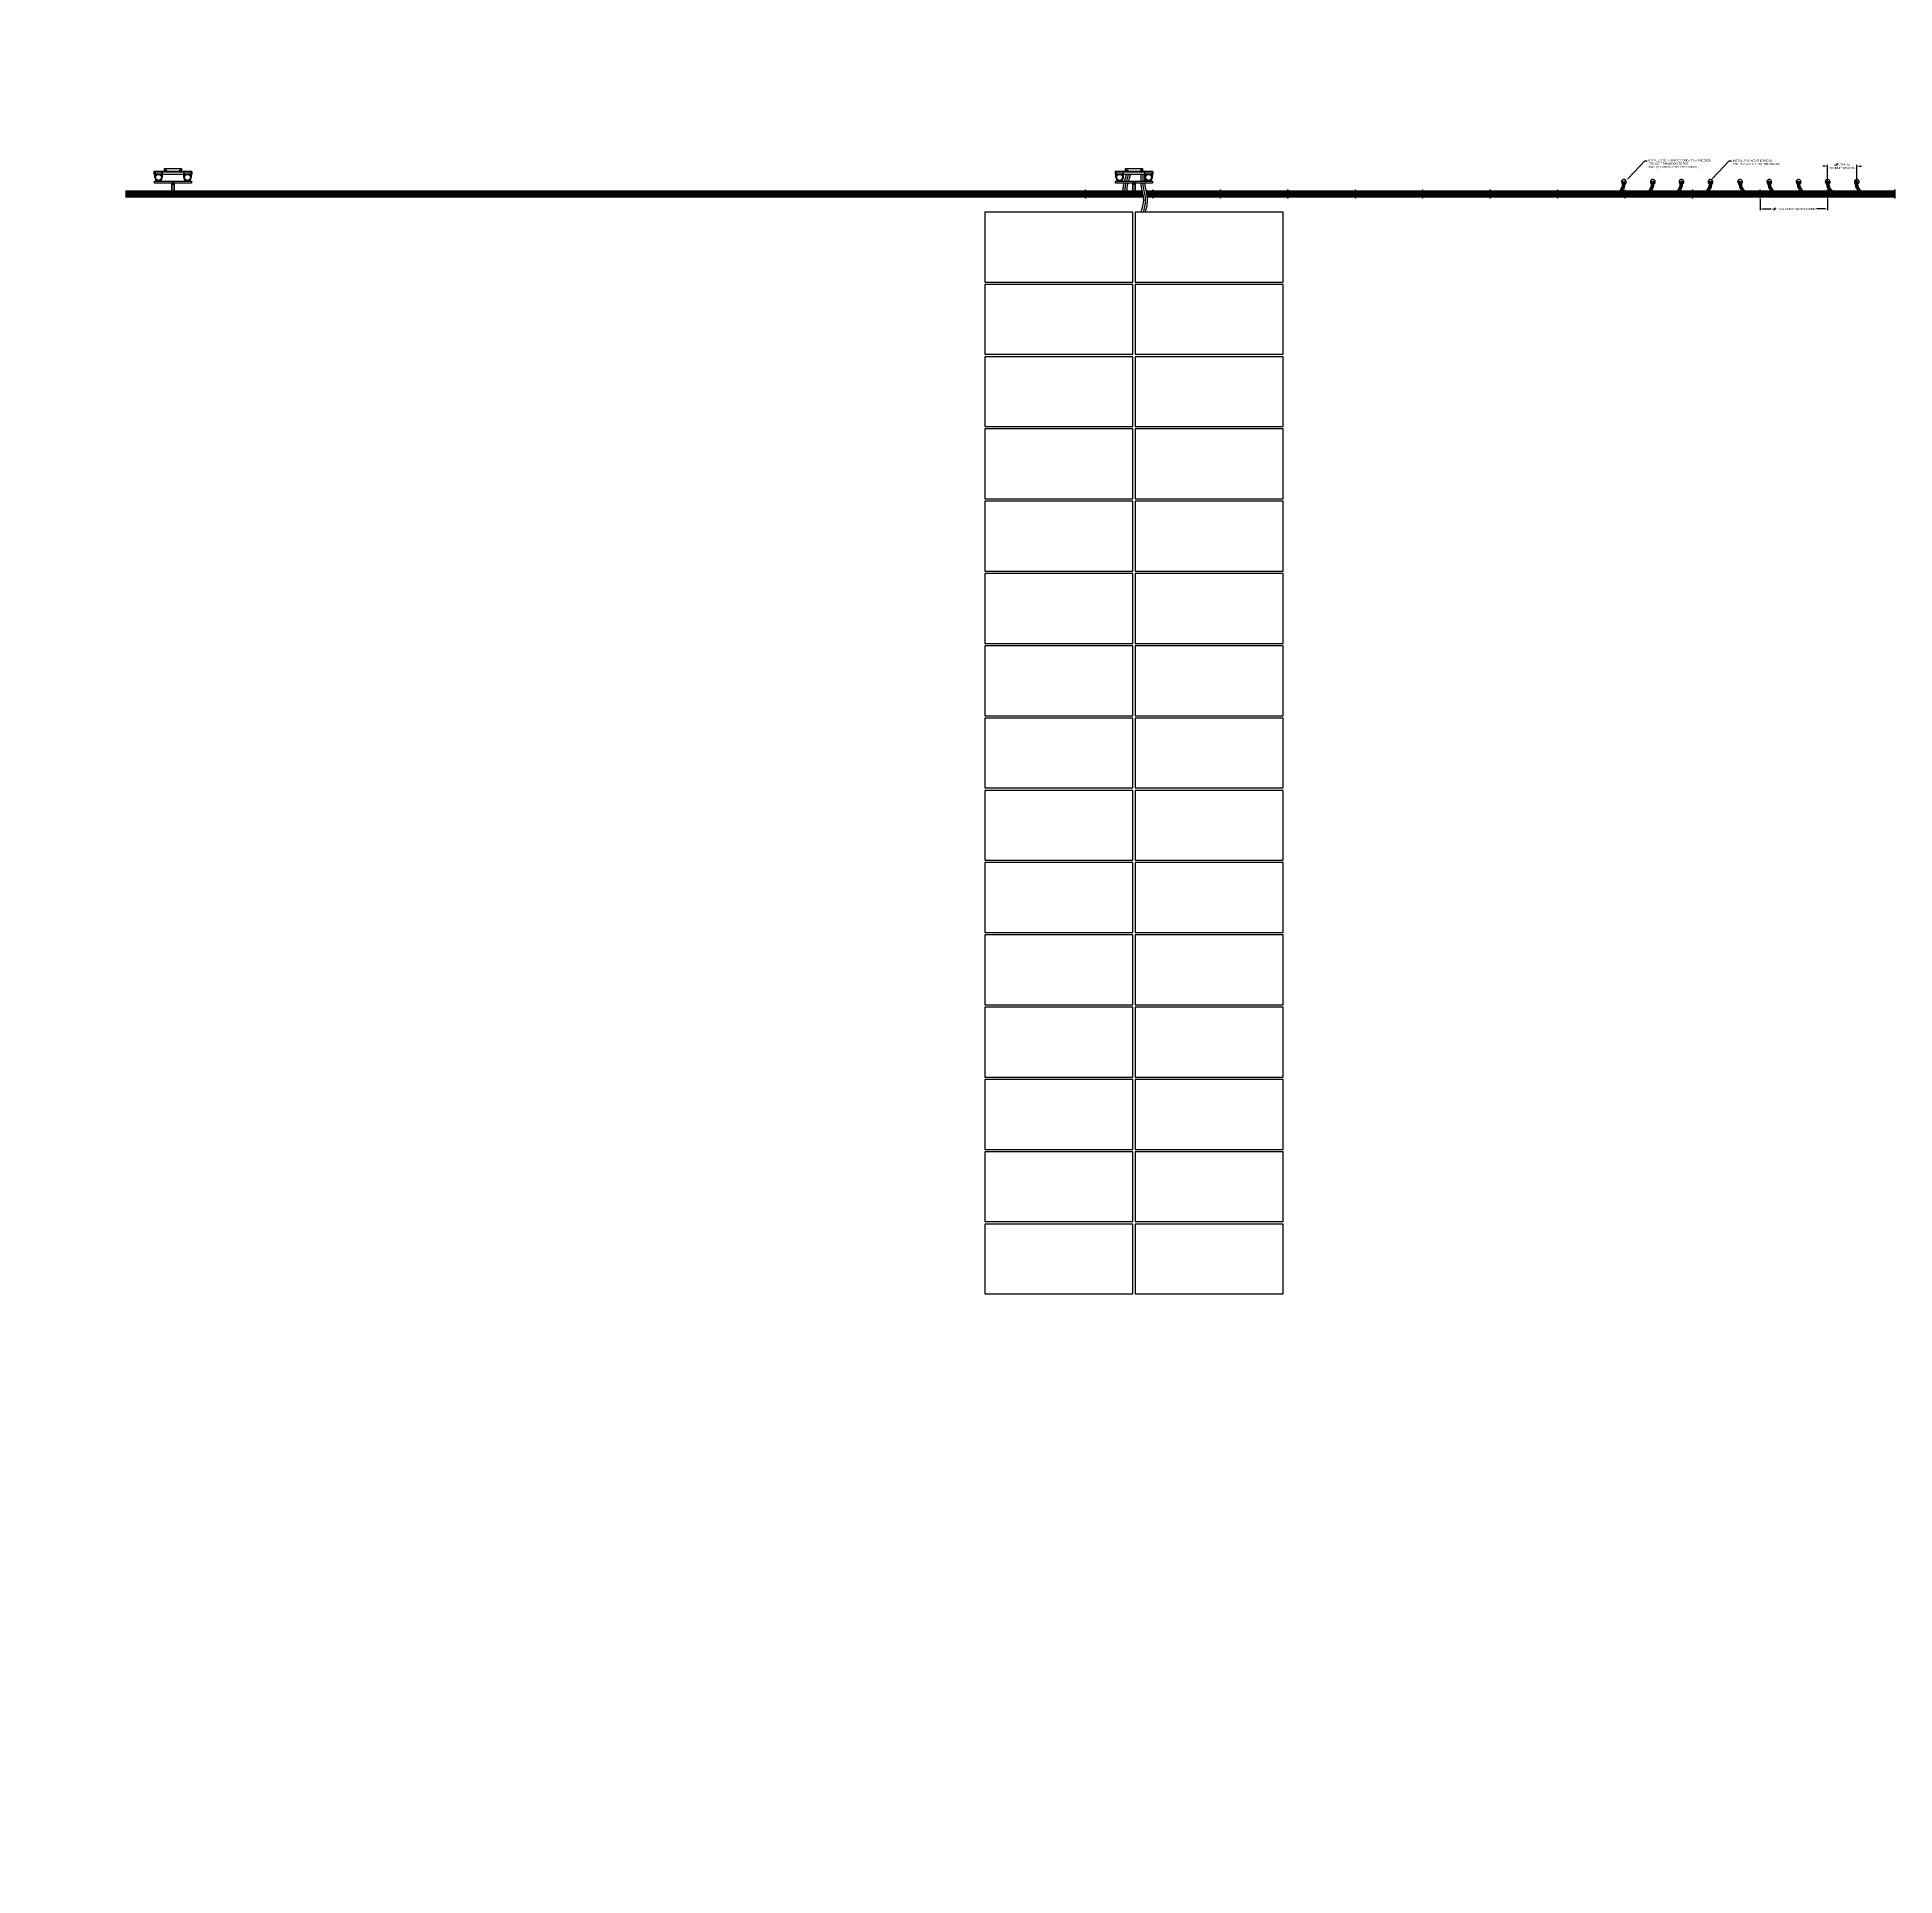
# Model space of a CAD drawing. Header units: inches. Extents: x -1851 to 6314, y -1304 to 4687.
# Drawn here: x 4291.8 to 4388.2, y 1805.8 to 1901.2 of the extents above; entities that cross this region are included whole.
import ezdxf
from ezdxf import colors
from ezdxf.entities.mleader import LeaderData, LeaderLine
from ezdxf.math import Vec2, Vec3

# ---------------------------------------------------------------- set-up
doc = ezdxf.new("R2010")
doc.units = ezdxf.units.IN
doc.header["$MEASUREMENT"] = 0
doc.linetypes.add('HIDDEN2', pattern=[0.1875, 0.125, -0.0625])
for name, color, linetype in [('DC STRING CABLES', 30, 'Continuous'), ('E-ARRY-TABL', 9, 'Continuous'), ('E-CABL-UG2', 142, 'Continuous'), ('E-COMB-BOX', 41, 'Continuous'), ('E-DETL-CAB', 1, 'Continuous'), ('E-DETL-DF', 6, 'Continuous'), ('G-ANNO-TEXT', 1, 'Continuous'), ('S-BEAM', 7, 'Continuous'), ('S-BOLT', 93, 'Continuous'), ('S-STEL-ANGL', 3, 'Continuous'), ('WIRE MANAGEMENT', 4, 'Continuous'), ('XREF', 7, 'Continuous')]:
    doc.layers.add(name, color=color, linetype=linetype)
doc.layers.add('G-ANNO-NONPLOT', color=181, linetype='Continuous', plot=False)
doc.layers.add('PDF3_S-POST', color=7, linetype='Continuous', true_color=0x4c4c4c)
doc.styles.add('NEI-A', font='arial.ttf')
doc.dimstyles.new('NEI-A', dxfattribs={"dimtxt": 0.1, "dimasz": 0.125, "dimexe": 0.0625, "dimexo": 0.0625, "dimgap": 0.0625, "dimtad": 0, "dimtih": 1, "dimtoh": 1, "dimdec": 4, "dimzin": 3, "dimdsep": 46, "dimlunit": 4, "dimtxsty": 'NEI-A', "dimcen": 0, "dimadec": 0, "dimazin": 0, "dimtfac": 0.75, "dimtdec": 4, "dimtofl": 0, "dimtmove": 0, "dimatfit": 3, "dimfxl": 1, "dimfrac": 1, "dimtolj": 1, "dimtzin": 0, "dimarcsym": 0})

# ---------------------------------------------------------------- blocks, each defined once
blk = doc.blocks.new('BracketAngle_BottomView')
for p, q in [((81.5, 214.5), (70.5, 214.5)), ((72.4, 214.5), (72.4, 214.4)), ((74.4, 214.5), (74.4, 214.4)), ((77.7, 214.5), (77.7, 214.4)), ((79.7, 214.5), (79.7, 214.4))]:
    blk.add_line(p, q)
for points in [[(70.5, 216.4), (81.5, 216.4), (81.5, 214.4), (70.5, 214.4)], [(71.7, 215.7), (71.9, 215.4), (71.7, 215.1), (71.4, 215.1), (71.2, 215.4), (71.4, 215.7)], [(80.4, 215.7), (80.2, 215.4), (80.4, 215.1), (80.7, 215.1), (80.9, 215.4), (80.7, 215.7)]]:
    blk.add_lwpolyline(points, close=True)
for centre in [(71.5, 215.4), (80.5, 215.4)]:
    blk.add_circle(centre, 0.2)
blk = doc.blocks.new('DCCB_PIPE')
at = {"layer": 'E-COMB-BOX', "const_width": 0.05}
for points in [[(1892285.8, 210591.8), (1892285.8, 210582.8), (1892309.8, 210582.8), (1892309.8, 210591.8)], [(1892309.8, 210591.8), (1892285.8, 210591.8)], [(1892285.8, 210583.8), (1892309.8, 210583.8)]]:
    blk.add_lwpolyline(points, dxfattribs=at)
at = {"layer": 'S-BEAM'}
for centre, radius in [((1892288.5, 210595.6), 2), ((1892288.5, 210595.6), 1.9), ((1892307.1, 210595.6), 2), ((1892307.1, 210595.6), 1.9)]:
    blk.add_circle(centre, radius, dxfattribs=at)
at = {"layer": 'S-BOLT'}
for p, q in [((1892286, 210595.7), (1892286, 210594.2)), ((1892286, 210593.6), (1892286, 210593)), ((1892286.1, 210593.4), (1892286.1, 210593.2)), ((1892286.3, 210593.4), (1892286.3, 210593.2)), ((1892286.4, 210595.7), (1892286.4, 210594.2)), ((1892286.4, 210593.6), (1892286.4, 210593)), ((1892290.5, 210595.6), (1892290.5, 210593)), ((1892290.6, 210593.4), (1892290.6, 210593.2)), ((1892290.8, 210593.4), (1892290.8, 210593.2)), ((1892290.9, 210595.6), (1892290.9, 210593.6)), ((1892290.9, 210593.6), (1892290.9, 210593)), ((1892304.6, 210595.7), (1892304.6, 210594.2)), ((1892304.6, 210593.6), (1892304.6, 210593)), ((1892304.7, 210593.4), (1892304.7, 210593.2)), ((1892304.9, 210593.4), (1892304.9, 210593.2)), ((1892305, 210595.7), (1892305, 210594.2)), ((1892305, 210593.6), (1892305, 210593)), ((1892309.1, 210595.6), (1892309.1, 210593)), ((1892309.2, 210593.4), (1892309.2, 210593.2)), ((1892309.4, 210593.4), (1892309.4, 210593.2)), ((1892309.5, 210595.6), (1892309.5, 210593.6)), ((1892309.5, 210593.6), (1892309.5, 210593))]:
    blk.add_line(p, q, dxfattribs=at)
at = {"layer": 'S-BOLT', "linetype": 'HIDDEN2'}
for p, q in [((1892286, 210593.6), (1892286, 210594.2)), ((1892286.4, 210593.6), (1892286.4, 210594.2)), ((1892290.9, 210593.7), (1892290.9, 210594.2)), ((1892304.6, 210593.6), (1892304.6, 210594.2)), ((1892305, 210593.6), (1892305, 210594.2)), ((1892309.5, 210593.7), (1892309.5, 210594.2))]:
    blk.add_line(p, q, dxfattribs=at)
at = {"layer": 'S-BOLT', "flags": 128}
for points in [[(1892286.5, 210593.2), (1892286.5, 210593.4), (1892286, 210593.4), (1892286, 210593.2)], [(1892286, 210593.2), (1892286.5, 210593.2)], [(1892286, 210593), (1892286.4, 210593)], [(1892291, 210593.2), (1892291, 210593.4), (1892290.5, 210593.4), (1892290.5, 210593.2)], [(1892290.5, 210593.2), (1892291, 210593.2)], [(1892290.5, 210593), (1892290.9, 210593)], [(1892305.1, 210593.2), (1892305.1, 210593.4), (1892304.6, 210593.4), (1892304.6, 210593.2)], [(1892304.6, 210593.2), (1892305.1, 210593.2)], [(1892304.6, 210593), (1892305, 210593)], [(1892309.6, 210593.2), (1892309.6, 210593.4), (1892309.1, 210593.4), (1892309.1, 210593.2)], [(1892309.1, 210593.2), (1892309.6, 210593.2)], [(1892309.1, 210593), (1892309.5, 210593)]]:
    blk.add_lwpolyline(points, dxfattribs=at)
at = {"layer": 'S-BOLT'}
blk.add_lwpolyline([(1892294.8, 210591.8), (1892296.4, 210591.8)], dxfattribs=at)
for centre, radius, start, end in [((1892288.5, 210595.6), 2.44, 1.5245, 175.6662), ((1892288.5, 210595.6), 2.06, 0.8762, 177.7141), ((1892307.1, 210595.6), 2.44, 1.5245, 175.6662), ((1892307.1, 210595.6), 2.06, 0.8762, 177.7141)]:
    blk.add_arc(centre, radius, start, end, dxfattribs=at)
at = {"layer": 'S-STEL-ANGL'}
for p, q in [((1892285.7, 210592.2), (1892288.4, 210592.2)), ((1892288.8, 210592.2), (1892292.9, 210592.2)), ((1892293.3, 210592.2), (1892310, 210592.2))]:
    blk.add_line(p, q, dxfattribs=at)
at = {"layer": 'S-STEL-ANGL', "linetype": 'HIDDEN2'}
for p, q in [((1892286.4, 210593.6), (1892286, 210593.6)), ((1892288.8, 210592.2), (1892288.4, 210592.2)), ((1892288.8, 210591.9), (1892288.4, 210591.9)), ((1892290.9, 210593.6), (1892290.5, 210593.6)), ((1892293.3, 210592.2), (1892292.9, 210592.2)), ((1892293.3, 210591.9), (1892292.9, 210591.9)), ((1892305, 210593.6), (1892304.6, 210593.6)), ((1892309.5, 210593.6), (1892309.1, 210593.6))]:
    blk.add_line(p, q, dxfattribs=at)
at = {"layer": 'S-STEL-ANGL'}
for points in [[(1892288.4, 210593.6), (1892285.7, 210593.6)], [(1892285.7, 210591.9), (1892285.7, 210593.6)], [(1892285.7, 210591.9), (1892288.4, 210591.9)], [(1892310, 210593.6), (1892288.8, 210593.6)], [(1892288.8, 210591.9), (1892292.9, 210591.9)], [(1892293.3, 210591.9), (1892310, 210591.9)], [(1892310, 210591.9), (1892310, 210593.6)]]:
    blk.add_lwpolyline(points, dxfattribs=at)
for points in [[(1892285.8, 210593.6), (1892291.1, 210593.6), (1892291.1, 210593.5), (1892285.8, 210593.5)], [(1892304.4, 210593.6), (1892309.7, 210593.6), (1892309.7, 210593.5), (1892304.4, 210593.5)]]:
    blk.add_lwpolyline(points, close=True, dxfattribs=at)
at = {"layer": 'S-STEL-ANGL', "rotation": 180}
blk.add_blockref('BracketAngle_BottomView', (1892373.8, 210806.3), dxfattribs=at)
blk = doc.blocks.new('MIDPILE ASSEMBLY')
at = {"layer": 'E-DETL-CAB', "lineweight": 70}
for p, q in [((1892272.516, 210576.862), (1892272.516, 210576.824)), ((1892272.532, 210576.862), (1892272.532, 210576.824))]:
    blk.add_line(p, q, dxfattribs=at)
for points in [[(1892272.555, 210576.464), (1892272.493, 210576.464), (1892272.493, 210576.808), (1892272.555, 210576.808)], [(1892272.536, 210576.827), (1892272.536, 210576.836), (1892272.512, 210576.836), (1892272.512, 210576.827)], [(1892272.53, 210576.535), (1892272.538, 210576.543), (1892272.538, 210576.554), (1892272.53, 210576.562), (1892272.518, 210576.562), (1892272.51, 210576.554), (1892272.51, 210576.543), (1892272.518, 210576.535)], [(1892272.53, 210576.492), (1892272.538, 210576.5), (1892272.538, 210576.511), (1892272.53, 210576.519), (1892272.518, 210576.519), (1892272.51, 210576.511), (1892272.51, 210576.5), (1892272.518, 210576.492)]]:
    blk.add_lwpolyline(points, close=True, dxfattribs=at)
for points in [[(1892272.493, 210576.793), (1892272.508, 210576.793)], [(1892272.493, 210576.566), (1892272.508, 210576.566)], [(1892272.507, 210576.793), (1892272.508, 210576.791), (1892272.51, 210576.788), (1892272.512, 210576.787), (1892272.514, 210576.785), (1892272.516, 210576.784), (1892272.519, 210576.783), (1892272.52, 210576.783)], [(1892272.54, 210576.808), (1892272.54, 210576.81), (1892272.508, 210576.81), (1892272.508, 210576.808)], [(1892272.524, 210576.826), (1892272.536, 210576.826), (1892272.536, 210576.824), (1892272.512, 210576.824), (1892272.512, 210576.826), (1892272.524, 210576.827), (1892272.524, 210576.825), (1892272.512, 210576.824)], [(1892272.532, 210576.862), (1892272.516, 210576.862)], [(1892272.516, 210576.818), (1892272.516, 210576.793), (1892272.532, 210576.793), (1892272.532, 210576.818)], [(1892272.516, 210576.566), (1892272.532, 210576.566)], [(1892272.528, 210576.783), (1892272.529, 210576.783), (1892272.532, 210576.784), (1892272.534, 210576.785), (1892272.536, 210576.787), (1892272.538, 210576.788), (1892272.54, 210576.791), (1892272.541, 210576.793)], [(1892272.54, 210576.793), (1892272.555, 210576.793)], [(1892272.54, 210576.566), (1892272.555, 210576.566)], [(1892272.493, 210576.488), (1892272.508, 210576.488)], [(1892272.515, 210576.548), (1892272.515, 210576.547), (1892272.516, 210576.546), (1892272.516, 210576.544), (1892272.517, 210576.543), (1892272.518, 210576.542), (1892272.52, 210576.541), (1892272.521, 210576.54), (1892272.523, 210576.54), (1892272.525, 210576.54), (1892272.526, 210576.54), (1892272.528, 210576.54), (1892272.529, 210576.541)], [(1892272.515, 210576.505), (1892272.515, 210576.505), (1892272.516, 210576.503), (1892272.516, 210576.501), (1892272.517, 210576.5), (1892272.518, 210576.499), (1892272.52, 210576.498), (1892272.521, 210576.497), (1892272.523, 210576.497), (1892272.525, 210576.497), (1892272.526, 210576.497), (1892272.528, 210576.497), (1892272.529, 210576.498)], [(1892272.522, 210576.556), (1892272.516, 210576.556), (1892272.516, 210576.55)], [(1892272.516, 210576.546), (1892272.516, 210576.54), (1892272.522, 210576.54)], [(1892272.522, 210576.513), (1892272.516, 210576.513), (1892272.516, 210576.507)], [(1892272.516, 210576.503), (1892272.516, 210576.498), (1892272.522, 210576.498)], [(1892272.516, 210576.488), (1892272.532, 210576.488)], [(1892272.532, 210576.55), (1892272.532, 210576.556), (1892272.526, 210576.556)], [(1892272.526, 210576.54), (1892272.532, 210576.54), (1892272.532, 210576.546)], [(1892272.532, 210576.507), (1892272.532, 210576.513), (1892272.526, 210576.513)], [(1892272.526, 210576.498), (1892272.532, 210576.498), (1892272.532, 210576.503)], [(1892272.54, 210576.488), (1892272.555, 210576.488)]]:
    blk.add_lwpolyline(points, dxfattribs=at)
for centre in [(1892272.524, 210576.548), (1892272.524, 210576.505)]:
    blk.add_circle(centre, 0.0168, dxfattribs=at)
for centre in [(1892272.524, 210576.548), (1892272.524, 210576.505)]:
    blk.add_arc(centre, 0.00881, 0.1335, 120.0856, dxfattribs=at)
at = {"layer": 'PDF3_S-POST', "lineweight": 25}
for points in [[(1892272.514, 210576.824), (1892272.522, 210576.824)], [(1892272.526, 210576.824), (1892272.534, 210576.824)]]:
    blk.add_lwpolyline(points, dxfattribs=at)
blk = doc.blocks.new('HANGER TOP')
at = {"layer": 'WIRE MANAGEMENT', "color": 4, "linetype": 'Continuous', "lineweight": 18, "elevation": 0.1, "flags": 128}
blk.add_lwpolyline([(1892241.7, 210595.8), (1892241.2, 210595.8), (1892241.2, 210587.4), (1892241.7, 210587.4)], close=True, dxfattribs=at)
for points in [[(1892241.7, 210595.8), (1892241.2, 210595.8)], [(1892241.7, 210595.7), (1892241.2, 210595.7)], [(1892241.7, 210595.3), (1892241.2, 210595.3)], [(1892241.7, 210595.1), (1892241.2, 210595.1)], [(1892241.7, 210591.2), (1892241.2, 210591.2)], [(1892241.7, 210590.6), (1892241.2, 210590.6)], [(1892241.7, 210589.9), (1892241.2, 210589.9)], [(1892241.7, 210589.8), (1892241.2, 210589.8)], [(1892241.7, 210589.5), (1892241.2, 210589.5)], [(1892241.7, 210589.4), (1892241.2, 210589.4)], [(1892241.7, 210588.1), (1892241.2, 210588.1)], [(1892241.7, 210588), (1892241.2, 210588)], [(1892241.7, 210587.5), (1892241.2, 210587.5)], [(1892241.7, 210587.4), (1892241.2, 210587.4)]]:
    blk.add_lwpolyline(points, dxfattribs=at)
blk = doc.blocks.new('*U65')
at = {"layer": 'E-ARRY-TABL'}
blk.add_lwpolyline([(3.846, -1.813), (3.846, 1.813), (-3.846, 1.813), (-3.846, -1.813)], close=True, dxfattribs=at)
blk = doc.blocks.new('*U58')
at = {"layer": 'G-ANNO-NONPLOT', "color": 0, "linetype": 'ByBlock', "lineweight": -2, "transparency": 16777216}
for p in [(0, 52.5), (7.8, 52.5), (0, 48.75), (7.8, 48.75), (0, 45), (7.8, 45), (0, 41.25), (7.8, 41.25), (0, 37.5), (7.8, 37.5), (0, 33.75), (7.8, 33.75), (0, 30), (7.8, 30), (0, 26.25), (7.8, 26.25), (0, 22.5), (7.8, 22.5), (0, 18.75), (7.8, 18.75), (0, 15), (7.8, 15), (0, 11.25), (7.8, 11.25), (0, 7.5), (7.8, 7.5), (0, 3.75), (7.8, 3.75), (0, 0), (7.8, 0)]:
    blk.add_blockref('*U65', p, dxfattribs=at)
blk = doc.blocks.new('*D66')
at = {"layer": 'Defpoints', "color": 0, "transparency": 16777216}
for p in [(4381.193, 1892.817, 0.006), (4384.693, 1892.82, 0.006), (4384.693, 1892.247)]:
    blk.add_point(p, dxfattribs=at)
at = {"layer": 'G-ANNO-TEXT', "color": 0, "lineweight": -2, "transparency": 16777216}
for p, q in [((4381.193, 1892.755), (4381.193, 1892.184)), ((4381.318, 1892.247), (4381.766, 1892.247)), ((4384.568, 1892.247), (4384.121, 1892.247)), ((4384.693, 1892.758), (4384.693, 1892.184))]:
    blk.add_line(p, q, dxfattribs=at)
at = {"layer": 'G-ANNO-TEXT', "color": 0, "transparency": 16777216}
for points in [[(4381.318, 1892.268), (4381.318, 1892.226), (4381.193, 1892.247)], [(4384.568, 1892.268), (4384.568, 1892.226), (4384.693, 1892.247)]]:
    blk.add_solid(points, dxfattribs=at)
at = {"layer": 'G-ANNO-TEXT', "color": 0, "transparency": 16777216, "insert": (4382.943, 1892.247), "char_height": 0.1, "attachment_point": 5, "style": 'NEI-A'}
blk.add_mtext('\\A1;3{\\H0.75x;\\S1#2;}", MAX CAB HANGER SPACING', dxfattribs=at)
blk = doc.blocks.new('*D67')
at = {"layer": 'Defpoints', "color": 0, "transparency": 16777216}
for p in [(4386.205, 1894.472), (4384.687, 1893.64), (4386.205, 1893.65)]:
    blk.add_point(p, dxfattribs=at)
at = {"layer": 'G-ANNO-TEXT', "color": 0, "lineweight": -2, "transparency": 16777216}
for p, q in [((4384.562, 1894.472), (4384.437, 1894.472)), ((4384.687, 1893.703), (4384.687, 1894.534)), ((4386.205, 1893.713), (4386.205, 1894.534)), ((4386.33, 1894.472), (4386.455, 1894.472))]:
    blk.add_line(p, q, dxfattribs=at)
at = {"layer": 'G-ANNO-TEXT', "color": 0, "transparency": 16777216}
for points in [[(4384.562, 1894.493), (4384.562, 1894.451), (4384.687, 1894.472)], [(4386.33, 1894.493), (4386.33, 1894.451), (4386.205, 1894.472)]]:
    blk.add_solid(points, dxfattribs=at)
at = {"layer": 'G-ANNO-TEXT', "color": 0, "transparency": 16777216, "insert": (4385.446, 1894.472), "char_height": 0.1, "attachment_point": 5, "style": 'NEI-A'}
blk.add_mtext('\\A1;1{\\H0.75x;\\S1#2;}", TYP DC \\PCONDUIT SPACING', dxfattribs=at)

msp = doc.modelspace()

# ---------------------------------------------------------------- linework, layer by layer
at = {"layer": 'DC STRING CABLES'}
for points, knots in [([(4349.06897, 1893.69196), (4349.06779, 1893.75897), (4349.06889, 1893.82542), (4349.07368, 1893.94534), (4349.07687, 1893.99903), (4349.0807, 1894.0523)], [1.627345749, 1.627345749, 1.627345749, 1.627345749, 1.8150997, 1.8150997, 1.969318603, 1.969318603, 1.969318603, 1.969318603]), ([(4349.07767, 1892.08455), (4349.13113, 1892.27948), (4349.16124, 1892.38981), (4349.19739, 1892.58217), (4349.20653, 1892.66535), (4349.20383, 1892.82216), (4349.1914, 1892.90165), (4349.15514, 1893.07826), (4349.13142, 1893.17382), (4349.09223, 1893.37594), (4349.07869, 1893.4824), (4349.07285, 1893.58573), (4349.07285, 1893.58589), (4349.07284, 1893.58604)], [0.02107019, 0.02107019, 0.02107019, 0.02107019, 0.37258166, 0.37258166, 0.66834413, 0.66834413, 0.95503302, 0.95503302, 1.24172191, 1.24172191, 1.52841081, 1.52841081, 1.52883405, 1.52883405, 1.52883405, 1.52883405]), ([(4349.16899, 1893.69196), (4349.1683, 1893.72973), (4349.16836, 1893.76743), (4349.17053, 1893.88788), (4349.17497, 1893.97032), (4349.18098, 1894.0523)], [1.62563355, 1.62563355, 1.62563355, 1.62563355, 1.735158125, 1.735158125, 1.976368055, 1.976368055, 1.976368055, 1.976368055]), ([(4349.19784, 1892.08455), (4349.23242, 1892.27095), (4349.25952, 1892.37249), (4349.29884, 1892.57931), (4349.30957, 1892.68345), (4349.29782, 1892.88807), (4349.27531, 1892.99535), (4349.2252, 1893.21807), (4349.19849, 1893.33513), (4349.17939, 1893.49744), (4349.17559, 1893.54178), (4349.173, 1893.58604)], [0.05149745, 0.05149745, 0.05149745, 0.05149745, 0.36814536, 0.36814536, 0.71200393, 0.71200393, 1.05586249, 1.05586249, 1.39551031, 1.39551031, 1.52342368, 1.52342368, 1.52342368, 1.52342368]), ([(4349.28973, 1892.08455), (4349.35771, 1892.31648), (4349.4684, 1892.74885), (4349.30567, 1893.24675), (4349.27774, 1893.51742), (4349.27364, 1893.58604)], [0.09554791, 0.09554791, 0.09554791, 0.09554791, 0.80192621, 1.41276596, 1.61950711, 1.61950711, 1.61950711, 1.61950711])]:
    msp.add_open_spline(points, degree=3, knots=knots, dxfattribs=at)
msp.add_open_spline([(4349.26956, 1893.69196), (4349.26855, 1893.74681), (4349.26915, 1893.80176), (4349.27095, 1893.85678)], degree=3, dxfattribs=at)
at = {"layer": 'E-CABL-UG2'}
for centre, radius, start, end in [((4374.12266, 1893.65429), 0.12571, 297.023103, 239.9908366), ((4374.12266, 1893.65429), 0.11871, 298.8682469, 238.125115), ((4375.61963, 1893.65429), 0.12571, 299.5804038, 242.4800532), ((4375.61963, 1893.65429), 0.11871, 301.6168265, 240.8208138), ((4377.10847, 1893.65429), 0.12571, 298.6187887, 241.5580295), ((4377.10847, 1893.65429), 0.11871, 300.5821935, 239.8236988), ((4378.61466, 1893.65429), 0.12571, 301.7007095, 244.4563544), ((4378.61466, 1893.65429), 0.11871, 303.9032797, 242.9530634), ((4380.14992, 1893.65429), 0.12571, 308.98673, 251.2397268), ((4380.14992, 1893.65429), 0.11871, 311.7245035, 249.9608517), ((4381.66891, 1893.65429), 0.12571, 301.3819384, 244.335604), ((4381.66891, 1893.65429), 0.11871, 303.366982, 242.5885339), ((4383.1879, 1893.65429), 0.12571, 302.0617057, 244.9952306), ((4383.1879, 1893.65429), 0.11871, 304.1074191, 243.2949696), ((4384.69886, 1893.65429), 0.12571, 307.5456257, 250.0097946), ((4384.69886, 1893.65429), 0.11871, 310.1265623, 248.6506486), ((4386.20776, 1893.65429), 0.12571, 295.6254226, 238.3886677), ((4386.20776, 1893.65429), 0.11871, 297.1350392, 236.1932537)]:
    msp.add_arc(centre, radius, start, end, dxfattribs=at)
at = {"layer": 'E-DETL-CAB', "elevation": 9.40659, "flags": 128}
for points in [[(4296.37515, 1893.00104), (4349.17098, 1893.00104)], [(4296.37515, 1892.99104), (4349.17305, 1892.99104)], [(4349.37407, 1893.00104), (4374.16843, 1893.00104)], [(4349.37601, 1892.99104), (4374.16843, 1892.99104)], [(4374.19343, 1893.00104), (4377.66843, 1893.00104)], [(4374.19343, 1892.99104), (4377.66843, 1892.99104)], [(4377.69343, 1893.00104), (4381.16843, 1893.00104)], [(4377.69343, 1892.99104), (4381.16843, 1892.99104)], [(4381.19343, 1893.00104), (4384.66843, 1893.00104)], [(4381.19343, 1892.99104), (4384.66843, 1892.99104)], [(4384.69343, 1893.00104), (4388.16843, 1893.00104)], [(4384.69343, 1892.99104), (4388.16843, 1892.99104)]]:
    msp.add_lwpolyline(points, dxfattribs=at)
at = {"layer": 'E-DETL-DF', "elevation": 9.40659, "flags": 128}
for points in [[(4296.37515, 1893.18104), (4349.13128, 1893.18104)], [(4296.37515, 1893.12104), (4349.14458, 1893.12104)], [(4296.37515, 1893.06104), (4349.158, 1893.06104)], [(4296.37515, 1892.93104), (4349.18469, 1892.93104)], [(4296.37515, 1892.87104), (4349.19444, 1892.87104)], [(4349.33528, 1893.18104), (4374.16843, 1893.18104)], [(4349.34864, 1893.12104), (4374.16843, 1893.12104)], [(4349.36174, 1893.06104), (4374.16843, 1893.06104)], [(4349.38676, 1892.93104), (4374.16843, 1892.93104)], [(4349.39558, 1892.87104), (4374.16843, 1892.87104)], [(4374.19343, 1893.18104), (4377.66843, 1893.18104)], [(4374.19343, 1893.12104), (4377.66843, 1893.12104)], [(4374.19343, 1893.06104), (4377.66843, 1893.06104)], [(4374.19343, 1892.93104), (4377.66843, 1892.93104)], [(4374.19343, 1892.87104), (4377.66843, 1892.87104)], [(4377.69343, 1893.18104), (4381.16843, 1893.18104)], [(4377.69343, 1893.12104), (4381.16843, 1893.12104)], [(4377.69343, 1893.06104), (4381.16843, 1893.06104)], [(4377.69343, 1892.93104), (4381.16843, 1892.93104)], [(4377.69343, 1892.87104), (4381.16843, 1892.87104)], [(4381.19343, 1893.18104), (4384.66843, 1893.18104)], [(4381.19343, 1893.12104), (4384.66843, 1893.12104)], [(4381.19343, 1893.06104), (4384.66843, 1893.06104)], [(4381.19343, 1892.93104), (4384.66843, 1892.93104)], [(4381.19343, 1892.87104), (4384.66843, 1892.87104)], [(4384.69343, 1893.18104), (4388.16843, 1893.18104)], [(4384.69343, 1893.12104), (4388.16843, 1893.12104)], [(4384.69343, 1893.06104), (4388.16843, 1893.06104)], [(4384.69343, 1892.93104), (4388.16843, 1892.93104)], [(4384.69343, 1892.87104), (4388.16843, 1892.87104)]]:
    msp.add_lwpolyline(points, dxfattribs=at)
at = {"layer": 'E-DETL-DF'}
for centre, start, end in [((4374.08853, 1893.63817), 15.2010793, 168.9728564), ((4374.14849, 1893.64035), 15.2010793, 168.9728564), ((4375.59037, 1893.63817), 15.2010793, 168.9728564), ((4375.65033, 1893.64035), 15.2010793, 168.9728564), ((4377.07739, 1893.63817), 15.2010793, 168.9728564), ((4377.13735, 1893.64035), 15.2010793, 168.9728564), ((4378.58934, 1893.63817), 15.2010793, 168.9728564), ((4378.6493, 1893.64035), 15.2010793, 168.9728564), ((4380.14054, 1893.64035), 11.0271436, 164.7989207), ((4380.2005, 1893.63817), 11.0271436, 164.7989207), ((4381.64571, 1893.64035), 11.0271436, 164.7989207), ((4381.70567, 1893.63817), 11.0271436, 164.7989207), ((4383.16598, 1893.64035), 11.0271436, 164.7989207), ((4383.22594, 1893.63817), 11.0271436, 164.7989207), ((4384.68697, 1893.64035), 11.0271436, 164.7989207), ((4384.74693, 1893.63817), 11.0271436, 164.7989207), ((4386.17328, 1893.64035), 11.0271436, 164.7989207), ((4386.23324, 1893.63817), 11.0271436, 164.7989207)]:
    msp.add_arc(centre, 0.0308, start, end, dxfattribs=at)
for points, knots in [([(4348.17449, 1893.58604), (4348.15897, 1893.52145), (4348.14488, 1893.4531), (4348.12697, 1893.31746), (4348.12173, 1893.25032), (4348.12708, 1893.18104)], [0.524700488, 0.524700488, 0.524700488, 0.524700488, 0.701726176, 0.701726176, 0.853556139, 0.853556139, 0.853556139, 0.853556139]), ([(4348.30955, 1894.0523), (4348.27375, 1893.94101), (4348.2374, 1893.82546), (4348.20377, 1893.70003), (4348.20269, 1893.696), (4348.20161, 1893.69196)], [0.055863463, 0.055863463, 0.055863463, 0.055863463, 0.412982218, 0.412982218, 0.424785133, 0.424785133, 0.424785133, 0.424785133]), ([(4348.27751, 1893.58604), (4348.26142, 1893.52117), (4348.24677, 1893.45368), (4348.2271, 1893.31713), (4348.22192, 1893.24896), (4348.22818, 1893.18104)], [0.502398618, 0.502398618, 0.502398618, 0.502398618, 0.687737783, 0.687737783, 0.860654556, 0.860654556, 0.860654556, 0.860654556]), ([(4348.38087, 1893.58604), (4348.37603, 1893.56666), (4348.34383, 1893.43371), (4348.31706, 1893.29049), (4348.32894, 1893.18104)], [0.479299636, 0.479299636, 0.479299636, 0.479299636, 0.536830689, 0.870062761, 0.870062761, 0.870062761, 0.870062761]), ([(4373.96444, 1893.18104), (4374.00485, 1893.23219), (4374.04498, 1893.28621), (4374.0984, 1893.39693), (4374.11342, 1893.45345), (4374.12171, 1893.55557), (4374.11987, 1893.60201), (4374.11825, 1893.64625)], [0.041228747, 0.041228747, 0.041228747, 0.041228747, 0.225219728, 0.225219728, 0.373849177, 0.373849177, 0.503229626, 0.503229626, 0.503229626, 0.503229626]), ([(4374.0404, 1893.18104), (4374.07015, 1893.22047), (4374.09937, 1893.26332), (4374.15347, 1893.37048), (4374.17334, 1893.4436), (4374.18174, 1893.55891), (4374.17976, 1893.60592), (4374.17821, 1893.64843)], [0.083942695, 0.083942695, 0.083942695, 0.083942695, 0.21616699, 0.21616699, 0.378502545, 0.378502545, 0.503229626, 0.503229626, 0.503229626, 0.503229626]), ([(4375.46628, 1893.18104), (4375.50669, 1893.23219), (4375.54682, 1893.28621), (4375.60024, 1893.39693), (4375.61526, 1893.45345), (4375.62355, 1893.55557), (4375.6217, 1893.60201), (4375.62009, 1893.64625)], [0.041228747, 0.041228747, 0.041228747, 0.041228747, 0.225219728, 0.225219728, 0.373849177, 0.373849177, 0.503229626, 0.503229626, 0.503229626, 0.503229626]), ([(4375.54224, 1893.18104), (4375.57199, 1893.22047), (4375.60121, 1893.26332), (4375.65531, 1893.37048), (4375.67518, 1893.4436), (4375.68358, 1893.55891), (4375.6816, 1893.60592), (4375.68005, 1893.64843)], [0.083942695, 0.083942695, 0.083942695, 0.083942695, 0.21616699, 0.21616699, 0.378502545, 0.378502545, 0.503229626, 0.503229626, 0.503229626, 0.503229626]), ([(4376.9533, 1893.18104), (4376.99371, 1893.23219), (4377.03384, 1893.28621), (4377.08726, 1893.39693), (4377.10228, 1893.45345), (4377.11057, 1893.55557), (4377.10873, 1893.60201), (4377.10711, 1893.64625)], [0.041228747, 0.041228747, 0.041228747, 0.041228747, 0.225219728, 0.225219728, 0.373849177, 0.373849177, 0.503229626, 0.503229626, 0.503229626, 0.503229626]), ([(4377.02926, 1893.18104), (4377.05901, 1893.22047), (4377.08823, 1893.26332), (4377.14233, 1893.37048), (4377.1622, 1893.4436), (4377.1706, 1893.55891), (4377.16862, 1893.60592), (4377.16707, 1893.64843)], [0.083942695, 0.083942695, 0.083942695, 0.083942695, 0.21616699, 0.21616699, 0.378502545, 0.378502545, 0.503229626, 0.503229626, 0.503229626, 0.503229626]), ([(4378.46526, 1893.18104), (4378.50566, 1893.23219), (4378.54579, 1893.28621), (4378.59921, 1893.39693), (4378.61423, 1893.45345), (4378.62252, 1893.55557), (4378.62068, 1893.60201), (4378.61906, 1893.64625)], [0.041228747, 0.041228747, 0.041228747, 0.041228747, 0.225219728, 0.225219728, 0.373849177, 0.373849177, 0.503229626, 0.503229626, 0.503229626, 0.503229626]), ([(4378.54121, 1893.18104), (4378.57096, 1893.22047), (4378.60018, 1893.26332), (4378.65429, 1893.37048), (4378.67415, 1893.4436), (4378.68255, 1893.55891), (4378.68057, 1893.60592), (4378.67903, 1893.64843)], [0.083942695, 0.083942695, 0.083942695, 0.083942695, 0.21616699, 0.21616699, 0.378502545, 0.378502545, 0.503229626, 0.503229626, 0.503229626, 0.503229626]), ([(4380.24863, 1893.18104), (4380.21888, 1893.22047), (4380.18966, 1893.26332), (4380.13555, 1893.37048), (4380.11569, 1893.4436), (4380.10729, 1893.55891), (4380.10926, 1893.60592), (4380.11081, 1893.64843)], [0.083942695, 0.083942695, 0.083942695, 0.083942695, 0.21616699, 0.21616699, 0.378502545, 0.378502545, 0.503229626, 0.503229626, 0.503229626, 0.503229626]), ([(4380.32458, 1893.18104), (4380.28417, 1893.23219), (4380.24404, 1893.28621), (4380.19062, 1893.39693), (4380.17561, 1893.45345), (4380.16731, 1893.55557), (4380.16916, 1893.60201), (4380.17077, 1893.64625)], [0.041228747, 0.041228747, 0.041228747, 0.041228747, 0.225219728, 0.225219728, 0.373849177, 0.373849177, 0.503229626, 0.503229626, 0.503229626, 0.503229626]), ([(4381.7538, 1893.18104), (4381.72405, 1893.22047), (4381.69483, 1893.26332), (4381.64072, 1893.37048), (4381.62086, 1893.4436), (4381.61245, 1893.55891), (4381.61443, 1893.60592), (4381.61598, 1893.64843)], [0.083942695, 0.083942695, 0.083942695, 0.083942695, 0.21616699, 0.21616699, 0.378502545, 0.378502545, 0.503229626, 0.503229626, 0.503229626, 0.503229626]), ([(4381.82975, 1893.18104), (4381.78934, 1893.23219), (4381.74921, 1893.28621), (4381.69579, 1893.39693), (4381.68077, 1893.45345), (4381.67248, 1893.55557), (4381.67433, 1893.60201), (4381.67594, 1893.64625)], [0.041228747, 0.041228747, 0.041228747, 0.041228747, 0.225219728, 0.225219728, 0.373849177, 0.373849177, 0.503229626, 0.503229626, 0.503229626, 0.503229626]), ([(4383.27407, 1893.18104), (4383.24433, 1893.22047), (4383.2151, 1893.26332), (4383.161, 1893.37048), (4383.14113, 1893.4436), (4383.13273, 1893.55891), (4383.13471, 1893.60592), (4383.13626, 1893.64843)], [0.083942695, 0.083942695, 0.083942695, 0.083942695, 0.21616699, 0.21616699, 0.378502545, 0.378502545, 0.503229626, 0.503229626, 0.503229626, 0.503229626]), ([(4383.35003, 1893.18104), (4383.30962, 1893.23219), (4383.26949, 1893.28621), (4383.21607, 1893.39693), (4383.20105, 1893.45345), (4383.19276, 1893.55557), (4383.19461, 1893.60201), (4383.19622, 1893.64625)], [0.041228747, 0.041228747, 0.041228747, 0.041228747, 0.225219728, 0.225219728, 0.373849177, 0.373849177, 0.503229626, 0.503229626, 0.503229626, 0.503229626]), ([(4384.79506, 1893.18104), (4384.76531, 1893.22047), (4384.73609, 1893.26332), (4384.68198, 1893.37048), (4384.66212, 1893.4436), (4384.65372, 1893.55891), (4384.65569, 1893.60592), (4384.65724, 1893.64843)], [0.083942695, 0.083942695, 0.083942695, 0.083942695, 0.21616699, 0.21616699, 0.378502545, 0.378502545, 0.503229626, 0.503229626, 0.503229626, 0.503229626]), ([(4384.87101, 1893.18104), (4384.8306, 1893.23219), (4384.79047, 1893.28621), (4384.73705, 1893.39693), (4384.72204, 1893.45345), (4384.71374, 1893.55557), (4384.71559, 1893.60201), (4384.7172, 1893.64625)], [0.041228747, 0.041228747, 0.041228747, 0.041228747, 0.225219728, 0.225219728, 0.373849177, 0.373849177, 0.503229626, 0.503229626, 0.503229626, 0.503229626]), ([(4386.28137, 1893.18104), (4386.25163, 1893.22047), (4386.2224, 1893.26332), (4386.1683, 1893.37048), (4386.14843, 1893.4436), (4386.14003, 1893.55891), (4386.14201, 1893.60592), (4386.14356, 1893.64843)], [0.083942695, 0.083942695, 0.083942695, 0.083942695, 0.21616699, 0.21616699, 0.378502545, 0.378502545, 0.503229626, 0.503229626, 0.503229626, 0.503229626]), ([(4386.35733, 1893.18104), (4386.31692, 1893.23219), (4386.27679, 1893.28621), (4386.22337, 1893.39693), (4386.20835, 1893.45345), (4386.20006, 1893.55557), (4386.20191, 1893.60201), (4386.20352, 1893.64625)], [0.041228747, 0.041228747, 0.041228747, 0.041228747, 0.225219728, 0.225219728, 0.373849177, 0.373849177, 0.503229626, 0.503229626, 0.503229626, 0.503229626])]:
    msp.add_open_spline(points, degree=3, knots=knots, dxfattribs=at)
for points in [[(4348.41461, 1894.0523), (4348.37712, 1893.93616), (4348.33936, 1893.81816), (4348.30516, 1893.69196)], [(4348.51661, 1894.04275), (4348.47955, 1893.92798), (4348.44248, 1893.81321), (4348.40885, 1893.69196)]]:
    msp.add_open_spline(points, degree=3, dxfattribs=at)
for points in [[(4373.89048, 1893.18449), (4374.04823, 1893.4495), (4374.05829, 1893.64406)], [(4375.39232, 1893.18449), (4375.55007, 1893.4495), (4375.56013, 1893.64406)], [(4376.87934, 1893.18449), (4377.03709, 1893.4495), (4377.04715, 1893.64406)], [(4378.39129, 1893.18449), (4378.54904, 1893.4495), (4378.5591, 1893.64406)], [(4380.39854, 1893.18449), (4380.24079, 1893.4495), (4380.23073, 1893.64406)], [(4381.90371, 1893.18449), (4381.74596, 1893.4495), (4381.7359, 1893.64406)], [(4383.42399, 1893.18449), (4383.26624, 1893.4495), (4383.25618, 1893.64406)], [(4384.94497, 1893.18449), (4384.78722, 1893.4495), (4384.77716, 1893.64406)], [(4386.43129, 1893.18449), (4386.27354, 1893.4495), (4386.26348, 1893.64406)]]:
    msp.add_spline(points, degree=3, dxfattribs=at)
at = {"layer": 'G-ANNO-NONPLOT'}
msp.add_circle((4804.50348, 1837.07734), 1509.43524, dxfattribs=at)
at = {"layer": 'XREF'}
for points, elevation in [([(4297.86649, 1893.69196), (4299.79489, 1893.69196), (4299.79489, 1893.58604), (4297.86649, 1893.58604)], 9.14968), ([(4347.73676, 1893.69196), (4349.66516, 1893.69196), (4349.66516, 1893.58604), (4347.73676, 1893.58604)], 10.04563)]:
    msp.add_lwpolyline(points, close=True, dxfattribs=dict(at, elevation=elevation))

# ---------------------------------------------------------------- block references
at = {"layer": 'E-DETL-CAB', "xscale": 0.05, "yscale": 0.05, "zscale": 0.05}
for p in [(-90265.88945, -8636.55285), (-90262.38945, -8636.55285), (-90258.88945, -8636.55285), (-90255.38945, -8636.55285), (-90251.88945, -8636.55285), (-90248.38945, -8636.55285), (-90244.88945, -8636.55285), (-90241.38945, -8636.55285), (-90237.88945, -8636.55285), (-90234.38945, -8636.55285), (-90230.88945, -8636.55285), (-90227.38945, -8636.55285), (-90223.88945, -8636.55285)]:
    msp.add_blockref('HANGER TOP', p, dxfattribs=at)
at = {"layer": 'G-ANNO-NONPLOT'}
msp.add_blockref('*U58', (4344.79868, 1837.77204, 898.63596), dxfattribs=at)
at = {"layer": 'XREF', "xscale": 0.08080000000000001, "yscale": 0.08080000000000001, "zscale": 0.08080000000000001, "rotation": 180}
for p in [(157196.49651, 18910.01202, 907.78564), (157246.36677, 18910.01202, 908.68159)]:
    msp.add_blockref('DCCB_PIPE', p, dxfattribs=at)
at = {"layer": 'XREF', "xscale": 1.89528215343609, "yscale": 1.89528215343609, "zscale": 1.89528215343609}
for p in [(-3582091.51359, -397208.88775, 9.14968), (-3582041.64332, -397208.88775, 10.04563)]:
    msp.add_blockref('MIDPILE ASSEMBLY', p, dxfattribs=at)

# ---------------------------------------------------------------- dimensions: what is measured, and where the dimension line sits
at = {"layer": 'G-ANNO-TEXT'}
dim = msp.add_linear_dim(base=(4386.2048165, 1894.4718847), p1=(4384.6869667, 1893.6403535), p2=(4386.2048165, 1893.6500305), text='<>, TYP DC \\PCONDUIT SPACING', dimstyle='NEI-A', dxfattribs=at)
dim.commit()
dim.dimension.update_dxf_attribs({"geometry": '*D67', "text_midpoint": (4385.4458916, 1894.4718847), "dimtype": 160})
dim = msp.add_linear_dim(base=(4384.69343, 1892.24691), p1=(4381.19343, 1892.81719, 0.00593), p2=(4384.69343, 1892.82025, 0.00593), text='<>, MAX CAB HANGER SPACING', dimstyle='NEI-A', dxfattribs=at)
dim.commit()
dim.dimension.update_dxf_attribs({"geometry": '*D66', "text_midpoint": (4382.94343, 1892.24691)})

# ---------------------------------------------------------------- leaders
ml = msp.add_multileader_mtext('Standard', dxfattribs=at)
ml.set_content('INSTALL 3" SCH. 40 PVC CONDUITS AS NEEDED\\PFOR UGT TRANSITION TO PCS \\P(MAX (2) CONDUCTORS PER CONDUIT)', color=256, style='NEI-A')
ml.set_leader_properties()
ml.build(insert=Vec2(0, 0))
ml.multileader.update_dxf_attribs({"dogleg_length": 0.125, "arrow_head_size": 0.125})
ctx = ml.context
ctx.base_point, ctx.char_height, ctx.arrow_head_size, ctx.landing_gap_size, ctx.plane_origin = Vec3(4375.32793, 1894.75337, 9.40659), 0.1, 0.125, 0.0625, Vec3(4376.46654, 1893.50637, 9.40659)
notes = []
notes.append((ctx, [(0, (1, 1, 0), (4375.20293, 1894.75337, 9.40659), (1, 0), 0.125, [(0, [(4374.25576, 1893.73751, 9.40659)], 0, [])])]))
ctx.mtext.insert, ctx.mtext.flow_direction = Vec3(4375.39043, 1894.81807, 9.40659), 5
ml = msp.add_multileader_mtext('Standard', dxfattribs=at)
ml.set_content('INSTALL PVC WEATHERHEAD,\\PSEE PV15-02 FOR FURTHER DETAIL', color=256, style='NEI-A')
ml.set_leader_properties()
ml.build(insert=Vec2(0, 0))
ml.multileader.update_dxf_attribs({"dogleg_length": 0.125, "arrow_head_size": 0.125})
ctx = ml.context
ctx.base_point, ctx.char_height, ctx.arrow_head_size, ctx.landing_gap_size, ctx.plane_origin = Vec3(4379.71294, 1894.75337, 9.40659), 0.1, 0.125, 0.0625, Vec3(4380.85155, 1893.50637, 9.40659)
notes.append((ctx, [(0, (1, 1, 0), (4379.58794, 1894.75337, 9.40659), (1, 0), 0.125, [(0, [(4378.64077, 1893.73751, 9.40659)], 0, [])])]))
ctx.mtext.insert, ctx.mtext.flow_direction = Vec3(4379.77544, 1894.80423, 9.40659), 5
for ctx, leaders in notes:
    for number, flags, end, landing, length, lines in leaders:
        leader = LeaderData()
        leader.index, (leader.has_last_leader_line, leader.has_dogleg_vector, leader.attachment_direction) = number, flags
        leader.last_leader_point, leader.dogleg_vector, leader.dogleg_length = Vec3(end), Vec3(landing), length
        for number, points, colour, breaks in lines:
            line = LeaderLine()
            line.index, line.vertices, line.color, line.breaks = number, Vec3.list(points), colors.encode_raw_color(colour), breaks
            leader.lines.append(line)
        ctx.leaders.append(leader)

doc.saveas('drawing.dxf')
